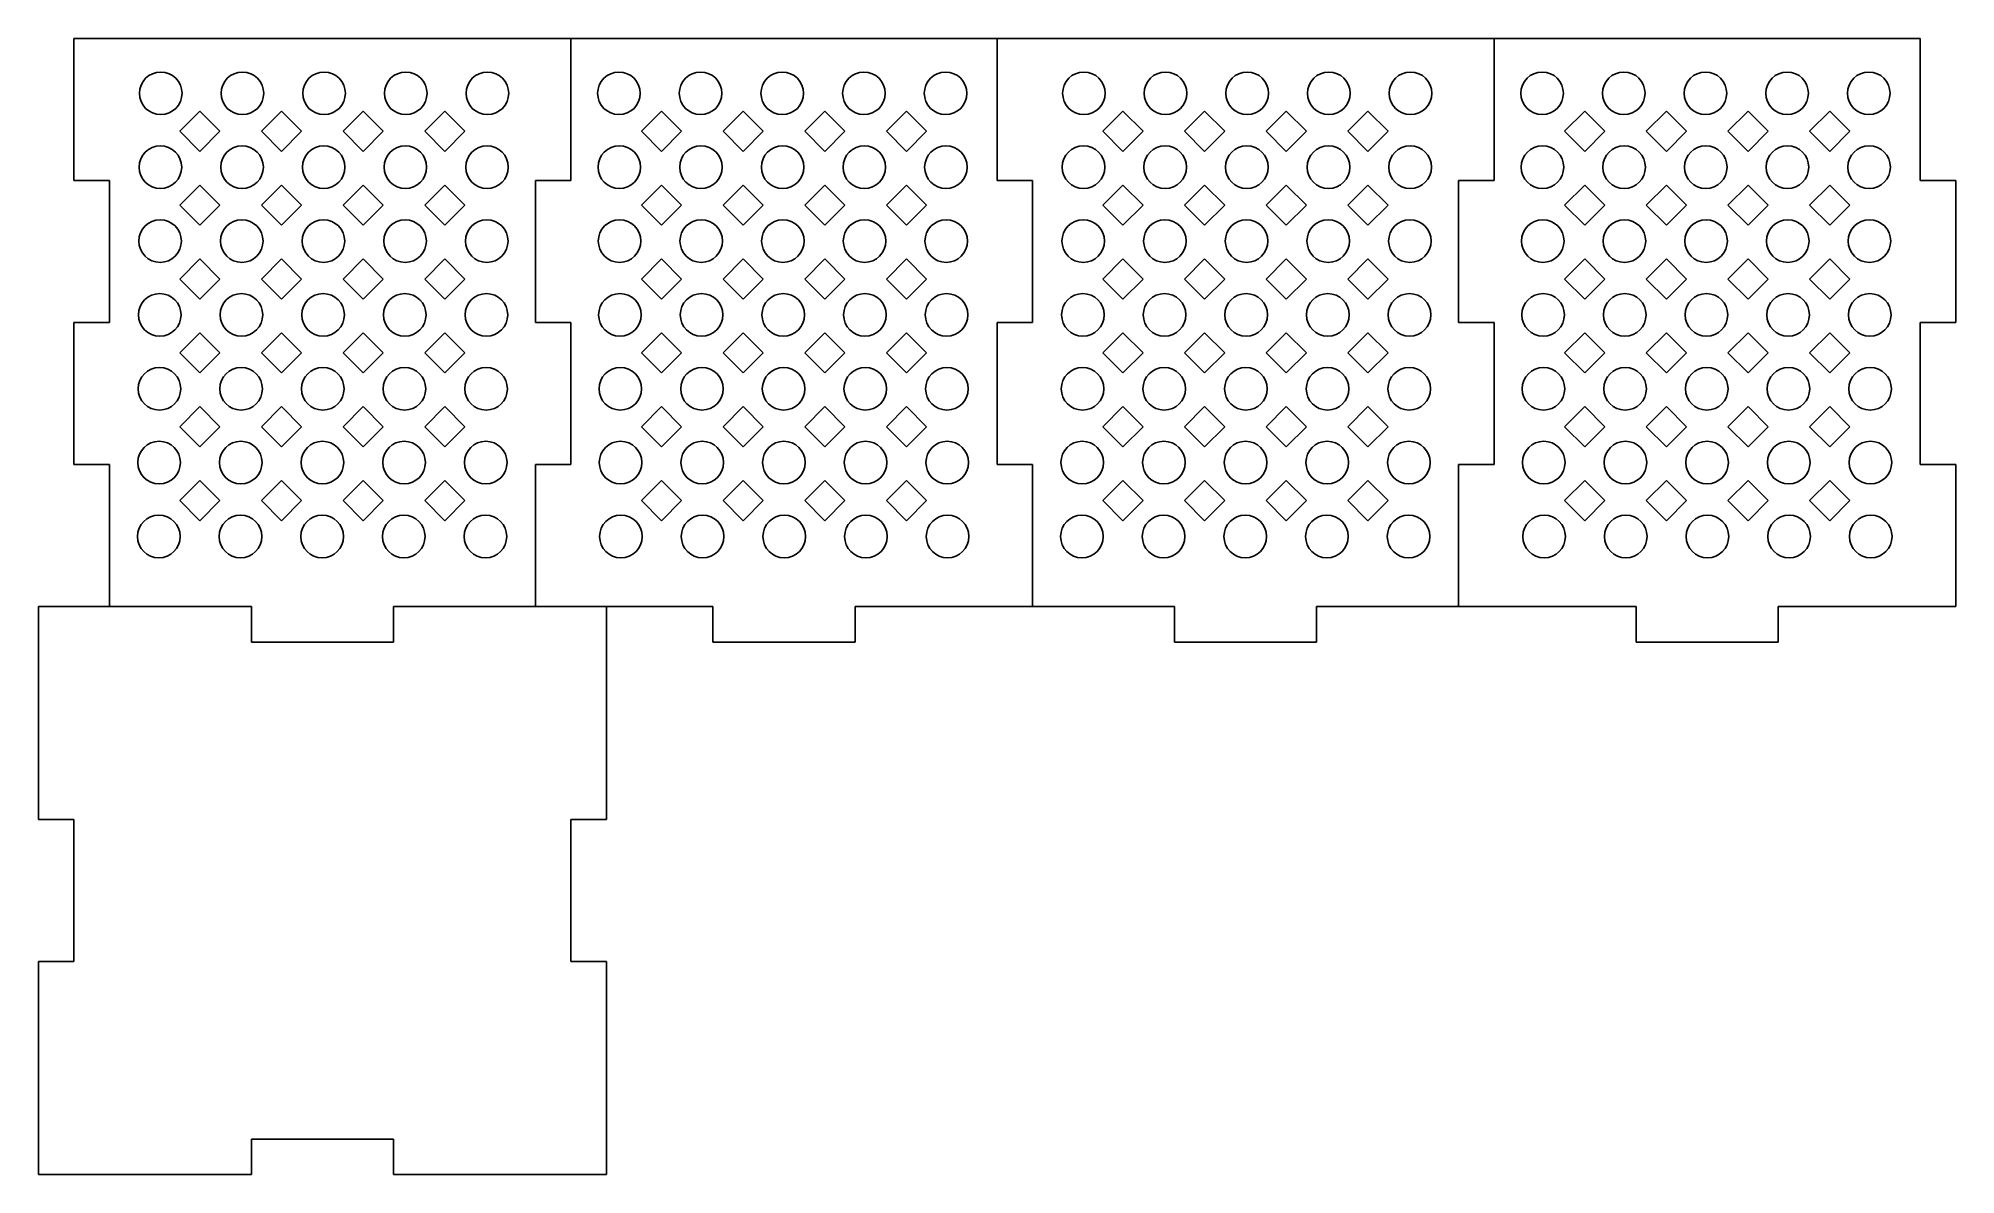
# Model space of a CAD drawing. Extents: x 171 to 441, y 8 to 168.
import ezdxf

# ---------------------------------------------------------------- set-up
doc = ezdxf.new("R2010")
doc.units = 0
doc.header["$MEASUREMENT"] = 0
doc.layers.add('VISIBLE', color=7, linetype='CONTINUOUS')

msp = doc.modelspace()

# ---------------------------------------------------------------- linework, layer by layer
at = {"layer": 'VISIBLE'}
for p, q in [((176.07, 168), (176.07, 148)), ((176.07, 168), (246.07, 168)), ((246.07, 168), (306.07, 168)), ((246.07, 148), (246.07, 168)), ((306.07, 148), (306.07, 168)), ((306.07, 168), (376.07, 168)), ((376.07, 148), (376.07, 168)), ((376.07, 168), (436.07, 168)), ((436.07, 148), (436.07, 168)), ((193.8, 157.74), (190.97, 154.91)), ((196.63, 154.91), (193.8, 157.74)), ((205.3, 157.74), (202.47, 154.91)), ((208.13, 154.91), (205.3, 157.74)), ((216.8, 157.74), (213.97, 154.91)), ((219.63, 154.91), (216.8, 157.74)), ((228.3, 157.74), (225.47, 154.91)), ((231.13, 154.91), (228.3, 157.74)), ((256, 154.91), (258.83, 157.74)), ((258.83, 157.74), (261.66, 154.91)), ((267.5, 154.91), (270.33, 157.74)), ((270.33, 157.74), (273.16, 154.91)), ((279, 154.91), (281.83, 157.74)), ((281.83, 157.74), (284.66, 154.91)), ((290.5, 154.91), (293.33, 157.74)), ((293.33, 157.74), (296.16, 154.91)), ((323.8, 157.74), (320.97, 154.91)), ((326.63, 154.91), (323.8, 157.74)), ((335.3, 157.74), (332.47, 154.91)), ((338.13, 154.91), (335.3, 157.74)), ((346.8, 157.74), (343.97, 154.91)), ((349.63, 154.91), (346.8, 157.74)), ((358.3, 157.74), (355.47, 154.91)), ((361.13, 154.91), (358.3, 157.74)), ((386, 154.91), (388.83, 157.74)), ((388.83, 157.74), (391.66, 154.91)), ((397.5, 154.91), (400.33, 157.74)), ((400.33, 157.74), (403.16, 154.91)), ((409, 154.91), (411.83, 157.74)), ((411.83, 157.74), (414.66, 154.91)), ((420.5, 154.91), (423.33, 157.74)), ((423.33, 157.74), (426.16, 154.91)), ((193.8, 152.08), (190.97, 154.91)), ((196.63, 154.91), (193.8, 152.08)), ((205.3, 152.08), (202.47, 154.91)), ((208.13, 154.91), (205.3, 152.08)), ((216.8, 152.08), (213.97, 154.91)), ((219.63, 154.91), (216.8, 152.08)), ((228.3, 152.08), (225.47, 154.91)), ((231.13, 154.91), (228.3, 152.08)), ((256, 154.91), (258.83, 152.08)), ((258.83, 152.08), (261.66, 154.91)), ((267.5, 154.91), (270.33, 152.08)), ((270.33, 152.08), (273.16, 154.91)), ((279, 154.91), (281.83, 152.08)), ((281.83, 152.08), (284.66, 154.91)), ((290.5, 154.91), (293.33, 152.08)), ((293.33, 152.08), (296.16, 154.91)), ((323.8, 152.08), (320.97, 154.91)), ((326.63, 154.91), (323.8, 152.08)), ((335.3, 152.08), (332.47, 154.91)), ((338.13, 154.91), (335.3, 152.08)), ((346.8, 152.08), (343.97, 154.91)), ((349.63, 154.91), (346.8, 152.08)), ((358.3, 152.08), (355.47, 154.91)), ((361.13, 154.91), (358.3, 152.08)), ((386, 154.91), (388.83, 152.08)), ((388.83, 152.08), (391.66, 154.91)), ((397.5, 154.91), (400.33, 152.08)), ((400.33, 152.08), (403.16, 154.91)), ((409, 154.91), (411.83, 152.08)), ((411.83, 152.08), (414.66, 154.91)), ((420.5, 154.91), (423.33, 152.08)), ((423.33, 152.08), (426.16, 154.91)), ((176.07, 148), (181.07, 148)), ((181.07, 148), (181.07, 128)), ((193.8, 147.34), (190.97, 144.51)), ((196.63, 144.51), (193.8, 147.34)), ((205.3, 147.34), (202.47, 144.51)), ((208.13, 144.51), (205.3, 147.34)), ((216.8, 147.34), (213.97, 144.51)), ((219.63, 144.51), (216.8, 147.34)), ((228.3, 147.34), (225.47, 144.51)), ((231.13, 144.51), (228.3, 147.34)), ((241.07, 128), (241.07, 148)), ((241.07, 148), (246.07, 148)), ((256, 144.51), (258.83, 147.34)), ((258.83, 147.34), (261.66, 144.51)), ((267.5, 144.51), (270.33, 147.34)), ((270.33, 147.34), (273.16, 144.51)), ((279, 144.51), (281.83, 147.34)), ((281.83, 147.34), (284.66, 144.51)), ((290.5, 144.51), (293.33, 147.34)), ((293.33, 147.34), (296.16, 144.51)), ((311.07, 148), (306.07, 148)), ((311.07, 148), (311.07, 128)), ((323.8, 147.34), (320.97, 144.51)), ((326.63, 144.51), (323.8, 147.34)), ((335.3, 147.34), (332.47, 144.51)), ((338.13, 144.51), (335.3, 147.34)), ((346.8, 147.34), (343.97, 144.51)), ((349.63, 144.51), (346.8, 147.34)), ((358.3, 147.34), (355.47, 144.51)), ((361.13, 144.51), (358.3, 147.34)), ((371.07, 128), (371.07, 148)), ((371.07, 148), (376.07, 148)), ((386, 144.51), (388.83, 147.34)), ((388.83, 147.34), (391.66, 144.51)), ((397.5, 144.51), (400.33, 147.34)), ((400.33, 147.34), (403.16, 144.51)), ((409, 144.51), (411.83, 147.34)), ((411.83, 147.34), (414.66, 144.51)), ((420.5, 144.51), (423.33, 147.34)), ((423.33, 147.34), (426.16, 144.51)), ((441.07, 148), (436.07, 148)), ((441.07, 128), (441.07, 148)), ((193.8, 141.68), (190.97, 144.51)), ((196.63, 144.51), (193.8, 141.68)), ((205.3, 141.68), (202.47, 144.51)), ((208.13, 144.51), (205.3, 141.68)), ((216.8, 141.68), (213.97, 144.51)), ((219.63, 144.51), (216.8, 141.68)), ((228.3, 141.68), (225.47, 144.51)), ((231.13, 144.51), (228.3, 141.68)), ((256, 144.51), (258.83, 141.68)), ((258.83, 141.68), (261.66, 144.51)), ((267.5, 144.51), (270.33, 141.68)), ((270.33, 141.68), (273.16, 144.51)), ((279, 144.51), (281.83, 141.68)), ((281.83, 141.68), (284.66, 144.51)), ((290.5, 144.51), (293.33, 141.68)), ((293.33, 141.68), (296.16, 144.51)), ((323.8, 141.68), (320.97, 144.51)), ((326.63, 144.51), (323.8, 141.68)), ((335.3, 141.68), (332.47, 144.51)), ((338.13, 144.51), (335.3, 141.68)), ((346.8, 141.68), (343.97, 144.51)), ((349.63, 144.51), (346.8, 141.68)), ((358.3, 141.68), (355.47, 144.51)), ((361.13, 144.51), (358.3, 141.68)), ((386, 144.51), (388.83, 141.68)), ((388.83, 141.68), (391.66, 144.51)), ((397.5, 144.51), (400.33, 141.68)), ((400.33, 141.68), (403.16, 144.51)), ((409, 144.51), (411.83, 141.68)), ((411.83, 141.68), (414.66, 144.51)), ((420.5, 144.51), (423.33, 141.68)), ((423.33, 141.68), (426.16, 144.51)), ((193.8, 136.94), (190.97, 134.11)), ((196.63, 134.11), (193.8, 136.94)), ((205.3, 136.94), (202.47, 134.11)), ((208.13, 134.11), (205.3, 136.94)), ((216.8, 136.94), (213.97, 134.11)), ((219.63, 134.11), (216.8, 136.94)), ((228.3, 136.94), (225.47, 134.11)), ((231.13, 134.11), (228.3, 136.94)), ((256, 134.11), (258.83, 136.94)), ((258.83, 136.94), (261.66, 134.11)), ((267.5, 134.11), (270.33, 136.94)), ((270.33, 136.94), (273.16, 134.11)), ((279, 134.11), (281.83, 136.94)), ((281.83, 136.94), (284.66, 134.11)), ((290.5, 134.11), (293.33, 136.94)), ((293.33, 136.94), (296.16, 134.11)), ((323.8, 136.94), (320.97, 134.11)), ((326.63, 134.11), (323.8, 136.94)), ((335.3, 136.94), (332.47, 134.11)), ((338.13, 134.11), (335.3, 136.94)), ((346.8, 136.94), (343.97, 134.11)), ((349.63, 134.11), (346.8, 136.94)), ((358.3, 136.94), (355.47, 134.11)), ((361.13, 134.11), (358.3, 136.94)), ((386, 134.11), (388.83, 136.94)), ((388.83, 136.94), (391.66, 134.11)), ((397.5, 134.11), (400.33, 136.94)), ((400.33, 136.94), (403.16, 134.11)), ((409, 134.11), (411.83, 136.94)), ((411.83, 136.94), (414.66, 134.11)), ((420.5, 134.11), (423.33, 136.94)), ((423.33, 136.94), (426.16, 134.11)), ((193.8, 131.28), (190.97, 134.11)), ((196.63, 134.11), (193.8, 131.28)), ((205.3, 131.28), (202.47, 134.11)), ((208.13, 134.11), (205.3, 131.28)), ((216.8, 131.28), (213.97, 134.11)), ((219.63, 134.11), (216.8, 131.28)), ((228.3, 131.28), (225.47, 134.11)), ((231.13, 134.11), (228.3, 131.28)), ((256, 134.11), (258.83, 131.28)), ((258.83, 131.28), (261.66, 134.11)), ((267.5, 134.11), (270.33, 131.28)), ((270.33, 131.28), (273.16, 134.11)), ((279, 134.11), (281.83, 131.28)), ((281.83, 131.28), (284.66, 134.11)), ((290.5, 134.11), (293.33, 131.28)), ((293.33, 131.28), (296.16, 134.11)), ((323.8, 131.28), (320.97, 134.11)), ((326.63, 134.11), (323.8, 131.28)), ((335.3, 131.28), (332.47, 134.11)), ((338.13, 134.11), (335.3, 131.28)), ((346.8, 131.28), (343.97, 134.11)), ((349.63, 134.11), (346.8, 131.28)), ((358.3, 131.28), (355.47, 134.11)), ((361.13, 134.11), (358.3, 131.28)), ((386, 134.11), (388.83, 131.28)), ((388.83, 131.28), (391.66, 134.11)), ((397.5, 134.11), (400.33, 131.28)), ((400.33, 131.28), (403.16, 134.11)), ((409, 134.11), (411.83, 131.28)), ((411.83, 131.28), (414.66, 134.11)), ((420.5, 134.11), (423.33, 131.28)), ((423.33, 131.28), (426.16, 134.11)), ((176.07, 128), (176.07, 108)), ((181.07, 128), (176.07, 128)), ((246.07, 128), (241.07, 128)), ((246.07, 108), (246.07, 128)), ((311.07, 128), (306.07, 128)), ((306.07, 128), (306.07, 108)), ((376.07, 128), (371.07, 128)), ((376.07, 108), (376.07, 128)), ((436.07, 108), (436.07, 128)), ((436.07, 128), (441.07, 128)), ((193.8, 126.54), (190.97, 123.71)), ((196.63, 123.71), (193.8, 126.54)), ((205.3, 126.54), (202.47, 123.71)), ((208.13, 123.71), (205.3, 126.54)), ((216.8, 126.54), (213.97, 123.71)), ((219.63, 123.71), (216.8, 126.54)), ((228.3, 126.54), (225.47, 123.71)), ((231.13, 123.71), (228.3, 126.54)), ((256, 123.71), (258.83, 126.54)), ((258.83, 126.54), (261.66, 123.71)), ((267.5, 123.71), (270.33, 126.54)), ((270.33, 126.54), (273.16, 123.71)), ((279, 123.71), (281.83, 126.54)), ((281.83, 126.54), (284.66, 123.71)), ((290.5, 123.71), (293.33, 126.54)), ((293.33, 126.54), (296.16, 123.71)), ((323.8, 126.54), (320.97, 123.71)), ((326.63, 123.71), (323.8, 126.54)), ((335.3, 126.54), (332.47, 123.71)), ((338.13, 123.71), (335.3, 126.54)), ((346.8, 126.54), (343.97, 123.71)), ((349.63, 123.71), (346.8, 126.54)), ((358.3, 126.54), (355.47, 123.71)), ((361.13, 123.71), (358.3, 126.54)), ((386, 123.71), (388.83, 126.54)), ((388.83, 126.54), (391.66, 123.71)), ((397.5, 123.71), (400.33, 126.54)), ((400.33, 126.54), (403.16, 123.71)), ((409, 123.71), (411.83, 126.54)), ((411.83, 126.54), (414.66, 123.71)), ((420.5, 123.71), (423.33, 126.54)), ((423.33, 126.54), (426.16, 123.71)), ((193.8, 120.88), (190.97, 123.71)), ((196.63, 123.71), (193.8, 120.88)), ((205.3, 120.88), (202.47, 123.71)), ((208.13, 123.71), (205.3, 120.88)), ((216.8, 120.88), (213.97, 123.71)), ((219.63, 123.71), (216.8, 120.88)), ((228.3, 120.88), (225.47, 123.71)), ((231.13, 123.71), (228.3, 120.88)), ((256, 123.71), (258.83, 120.88)), ((258.83, 120.88), (261.66, 123.71)), ((267.5, 123.71), (270.33, 120.88)), ((270.33, 120.88), (273.16, 123.71)), ((279, 123.71), (281.83, 120.88)), ((281.83, 120.88), (284.66, 123.71)), ((290.5, 123.71), (293.33, 120.88)), ((293.33, 120.88), (296.16, 123.71)), ((323.8, 120.88), (320.97, 123.71)), ((326.63, 123.71), (323.8, 120.88)), ((335.3, 120.88), (332.47, 123.71)), ((338.13, 123.71), (335.3, 120.88)), ((346.8, 120.88), (343.97, 123.71)), ((349.63, 123.71), (346.8, 120.88)), ((358.3, 120.88), (355.47, 123.71)), ((361.13, 123.71), (358.3, 120.88)), ((386, 123.71), (388.83, 120.88)), ((388.83, 120.88), (391.66, 123.71)), ((397.5, 123.71), (400.33, 120.88)), ((400.33, 120.88), (403.16, 123.71)), ((409, 123.71), (411.83, 120.88)), ((411.83, 120.88), (414.66, 123.71)), ((420.5, 123.71), (423.33, 120.88)), ((423.33, 120.88), (426.16, 123.71)), ((193.8, 116.14), (190.97, 113.31)), ((196.63, 113.31), (193.8, 116.14)), ((205.3, 116.14), (202.47, 113.31)), ((208.13, 113.31), (205.3, 116.14)), ((216.8, 116.14), (213.97, 113.31)), ((219.63, 113.31), (216.8, 116.14)), ((228.3, 116.14), (225.47, 113.31)), ((231.13, 113.31), (228.3, 116.14)), ((256, 113.31), (258.83, 116.14)), ((258.83, 116.14), (261.66, 113.31)), ((267.5, 113.31), (270.33, 116.14)), ((270.33, 116.14), (273.16, 113.31)), ((279, 113.31), (281.83, 116.14)), ((281.83, 116.14), (284.66, 113.31)), ((290.5, 113.31), (293.33, 116.14)), ((293.33, 116.14), (296.16, 113.31)), ((323.8, 116.14), (320.97, 113.31)), ((326.63, 113.31), (323.8, 116.14)), ((335.3, 116.14), (332.47, 113.31)), ((338.13, 113.31), (335.3, 116.14)), ((346.8, 116.14), (343.97, 113.31)), ((349.63, 113.31), (346.8, 116.14)), ((358.3, 116.14), (355.47, 113.31)), ((361.13, 113.31), (358.3, 116.14)), ((386, 113.31), (388.83, 116.14)), ((388.83, 116.14), (391.66, 113.31)), ((397.5, 113.31), (400.33, 116.14)), ((400.33, 116.14), (403.16, 113.31)), ((409, 113.31), (411.83, 116.14)), ((411.83, 116.14), (414.66, 113.31)), ((420.5, 113.31), (423.33, 116.14)), ((423.33, 116.14), (426.16, 113.31)), ((193.8, 110.48), (190.97, 113.31)), ((196.63, 113.31), (193.8, 110.48)), ((205.3, 110.48), (202.47, 113.31)), ((208.13, 113.31), (205.3, 110.48)), ((216.8, 110.48), (213.97, 113.31)), ((219.63, 113.31), (216.8, 110.48)), ((228.3, 110.48), (225.47, 113.31)), ((231.13, 113.31), (228.3, 110.48)), ((256, 113.31), (258.83, 110.48)), ((258.83, 110.48), (261.66, 113.31)), ((267.5, 113.31), (270.33, 110.48)), ((270.33, 110.48), (273.16, 113.31)), ((279, 113.31), (281.83, 110.48)), ((281.83, 110.48), (284.66, 113.31)), ((290.5, 113.31), (293.33, 110.48)), ((293.33, 110.48), (296.16, 113.31)), ((323.8, 110.48), (320.97, 113.31)), ((326.63, 113.31), (323.8, 110.48)), ((335.3, 110.48), (332.47, 113.31)), ((338.13, 113.31), (335.3, 110.48)), ((346.8, 110.48), (343.97, 113.31)), ((349.63, 113.31), (346.8, 110.48)), ((358.3, 110.48), (355.47, 113.31)), ((361.13, 113.31), (358.3, 110.48)), ((386, 113.31), (388.83, 110.48)), ((388.83, 110.48), (391.66, 113.31)), ((397.5, 113.31), (400.33, 110.48)), ((400.33, 110.48), (403.16, 113.31)), ((409, 113.31), (411.83, 110.48)), ((411.83, 110.48), (414.66, 113.31)), ((420.5, 113.31), (423.33, 110.48)), ((423.33, 110.48), (426.16, 113.31)), ((176.07, 108), (181.07, 108)), ((181.07, 108), (181.07, 88)), ((241.07, 108), (246.07, 108)), ((241.07, 108), (241.07, 88)), ((306.07, 108), (311.07, 108)), ((311.07, 108), (311.07, 88)), ((371.07, 108), (371.07, 88)), ((371.07, 108), (376.07, 108)), ((441.07, 108), (436.07, 108)), ((441.07, 88), (441.07, 108)), ((193.8, 105.74), (190.97, 102.91)), ((196.63, 102.91), (193.8, 105.74)), ((205.3, 105.74), (202.47, 102.91)), ((208.13, 102.91), (205.3, 105.74)), ((216.8, 105.74), (213.97, 102.91)), ((219.63, 102.91), (216.8, 105.74)), ((228.3, 105.74), (225.47, 102.91)), ((231.13, 102.91), (228.3, 105.74)), ((256, 102.91), (258.83, 105.74)), ((258.83, 105.74), (261.66, 102.91)), ((267.5, 102.91), (270.33, 105.74)), ((270.33, 105.74), (273.16, 102.91)), ((279, 102.91), (281.83, 105.74)), ((281.83, 105.74), (284.66, 102.91)), ((290.5, 102.91), (293.33, 105.74)), ((293.33, 105.74), (296.16, 102.91)), ((323.8, 105.74), (320.97, 102.91)), ((326.63, 102.91), (323.8, 105.74)), ((335.3, 105.74), (332.47, 102.91)), ((338.13, 102.91), (335.3, 105.74)), ((346.8, 105.74), (343.97, 102.91)), ((349.63, 102.91), (346.8, 105.74)), ((358.3, 105.74), (355.47, 102.91)), ((361.13, 102.91), (358.3, 105.74)), ((386, 102.91), (388.83, 105.74)), ((388.83, 105.74), (391.66, 102.91)), ((397.5, 102.91), (400.33, 105.74)), ((400.33, 105.74), (403.16, 102.91)), ((409, 102.91), (411.83, 105.74)), ((411.83, 105.74), (414.66, 102.91)), ((420.5, 102.91), (423.33, 105.74)), ((423.33, 105.74), (426.16, 102.91)), ((193.8, 100.08), (190.97, 102.91)), ((196.63, 102.91), (193.8, 100.08)), ((205.3, 100.08), (202.47, 102.91)), ((208.13, 102.91), (205.3, 100.08)), ((216.8, 100.08), (213.97, 102.91)), ((219.63, 102.91), (216.8, 100.08)), ((228.3, 100.08), (225.47, 102.91)), ((231.13, 102.91), (228.3, 100.08)), ((256, 102.91), (258.83, 100.08)), ((258.83, 100.08), (261.66, 102.91)), ((267.5, 102.91), (270.33, 100.08)), ((270.33, 100.08), (273.16, 102.91)), ((279, 102.91), (281.83, 100.08)), ((281.83, 100.08), (284.66, 102.91)), ((290.5, 102.91), (293.33, 100.08)), ((293.33, 100.08), (296.16, 102.91)), ((323.8, 100.08), (320.97, 102.91)), ((326.63, 102.91), (323.8, 100.08)), ((335.3, 100.08), (332.47, 102.91)), ((338.13, 102.91), (335.3, 100.08)), ((346.8, 100.08), (343.97, 102.91)), ((349.63, 102.91), (346.8, 100.08)), ((358.3, 100.08), (355.47, 102.91)), ((361.13, 102.91), (358.3, 100.08)), ((386, 102.91), (388.83, 100.08)), ((388.83, 100.08), (391.66, 102.91)), ((397.5, 102.91), (400.33, 100.08)), ((400.33, 100.08), (403.16, 102.91)), ((409, 102.91), (411.83, 100.08)), ((411.83, 100.08), (414.66, 102.91)), ((420.5, 102.91), (423.33, 100.08)), ((423.33, 100.08), (426.16, 102.91)), ((171.07, 88), (201.07, 88)), ((171.07, 58), (171.07, 88)), ((201.07, 83), (201.07, 88)), ((221.07, 83), (221.07, 88)), ((221.07, 88), (241.07, 88)), ((266.07, 88), (241.07, 88)), ((251.07, 88), (251.07, 58)), ((266.07, 88), (266.07, 83)), ((286.07, 83), (286.07, 88)), ((286.07, 88), (311.07, 88)), ((331.07, 88), (311.07, 88)), ((331.07, 83), (331.07, 88)), ((351.07, 88), (351.07, 83)), ((371.07, 88), (351.07, 88)), ((396.07, 88), (371.07, 88)), ((396.07, 88), (396.07, 83)), ((416.07, 83), (416.07, 88)), ((416.07, 88), (441.07, 88)), ((221.07, 83), (201.07, 83)), ((266.07, 83), (286.07, 83)), ((351.07, 83), (331.07, 83)), ((396.07, 83), (416.07, 83)), ((176.07, 58), (171.07, 58)), ((176.07, 38), (176.07, 58)), ((251.07, 58), (246.07, 58)), ((246.07, 58), (246.07, 38)), ((171.07, 8), (171.07, 38)), ((171.07, 38), (176.07, 38)), ((246.07, 38), (251.07, 38)), ((251.07, 38), (251.07, 8)), ((221.07, 13), (201.07, 13)), ((201.07, 13), (201.07, 8)), ((221.07, 8), (221.07, 13)), ((201.07, 8), (171.07, 8)), ((251.07, 8), (221.07, 8))]:
    msp.add_line(p, q, dxfattribs=at)
for centre in [(188.3, 160.26), (199.8, 160.26), (211.3, 160.26), (222.8, 160.26), (234.3, 160.26), (252.83, 160.26), (264.33, 160.26), (275.83, 160.26), (287.33, 160.26), (298.83, 160.26), (318.3, 160.26), (329.8, 160.26), (341.3, 160.26), (352.8, 160.26), (364.3, 160.26), (382.83, 160.26), (394.33, 160.26), (405.83, 160.26), (417.33, 160.26), (428.83, 160.26), (188.25, 149.86), (199.75, 149.86), (211.25, 149.86), (222.75, 149.86), (234.25, 149.86), (252.88, 149.86), (264.38, 149.86), (275.88, 149.86), (287.38, 149.86), (298.88, 149.86), (318.25, 149.86), (329.75, 149.86), (341.25, 149.86), (352.75, 149.86), (364.25, 149.86), (382.88, 149.86), (394.38, 149.86), (405.88, 149.86), (417.38, 149.86), (428.88, 149.86), (188.21, 139.46), (199.71, 139.46), (211.21, 139.46), (222.71, 139.46), (234.21, 139.46), (252.92, 139.46), (264.42, 139.46), (275.92, 139.46), (287.42, 139.46), (298.92, 139.46), (318.21, 139.46), (329.71, 139.46), (341.21, 139.46), (352.71, 139.46), (364.21, 139.46), (382.92, 139.46), (394.42, 139.46), (405.92, 139.46), (417.42, 139.46), (428.92, 139.46), (188.16, 129.06), (199.66, 129.06), (211.16, 129.06), (222.66, 129.06), (234.16, 129.06), (252.97, 129.06), (264.47, 129.06), (275.97, 129.06), (287.47, 129.06), (298.97, 129.06), (318.16, 129.06), (329.66, 129.06), (341.16, 129.06), (352.66, 129.06), (364.16, 129.06), (382.97, 129.06), (394.47, 129.06), (405.97, 129.06), (417.47, 129.06), (428.97, 129.06), (188.12, 118.66), (199.62, 118.66), (211.12, 118.66), (222.62, 118.66), (234.12, 118.66), (253.02, 118.66), (264.52, 118.66), (276.02, 118.66), (287.52, 118.66), (299.02, 118.66), (318.12, 118.66), (329.62, 118.66), (341.12, 118.66), (352.62, 118.66), (364.12, 118.66), (383.02, 118.66), (394.52, 118.66), (406.02, 118.66), (417.52, 118.66), (429.02, 118.66), (188.07, 108.26), (199.57, 108.26), (211.07, 108.26), (222.57, 108.26), (234.07, 108.26), (253.06, 108.26), (264.56, 108.26), (276.06, 108.26), (287.56, 108.26), (299.06, 108.26), (318.07, 108.26), (329.57, 108.26), (341.07, 108.26), (352.57, 108.26), (364.07, 108.26), (383.06, 108.26), (394.56, 108.26), (406.06, 108.26), (417.56, 108.26), (429.06, 108.26), (188.03, 97.86), (199.53, 97.86), (211.03, 97.86), (222.53, 97.86), (234.03, 97.86), (253.11, 97.86), (264.61, 97.86), (276.11, 97.86), (287.61, 97.86), (299.11, 97.86), (318.03, 97.86), (329.53, 97.86), (341.03, 97.86), (352.53, 97.86), (364.03, 97.86), (383.11, 97.86), (394.61, 97.86), (406.11, 97.86), (417.61, 97.86), (429.11, 97.86)]:
    msp.add_circle(centre, 3, dxfattribs=at)

doc.saveas('drawing.dxf')
